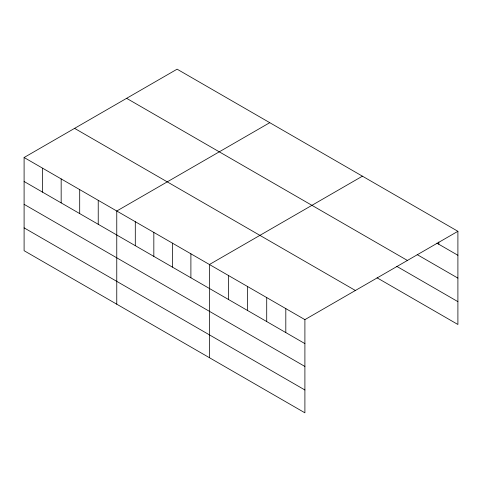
<?xml version="1.0" encoding="UTF-8"?>
<svg xmlns="http://www.w3.org/2000/svg" width="482" height="482" viewBox="0 0 482 482"><rect width="100%" height="100%" fill="white"/><g stroke="black" fill="none" stroke-linecap="round" stroke-linejoin="round"><path stroke-width="0.72" d="M304.901 366.447L304.901 319.632L24.1 157.512L24.1 250.7L304.901 412.821L304.901 366.447L24.1 204.326M377.069 277.819L457.9 324.488L457.9 231.3L177.099 69.179L24.1 157.512M269.763 122.681L116.765 211.014L116.765 304.202M362.428 176.177L209.429 264.51L209.429 357.698M304.901 319.632L457.9 231.3M436.897 243.151L457.9 255.279M417.165 254.598L457.9 278.114M126.609 98.328L407.411 260.449M396.794 266.371L457.9 301.648M74.59 128.363L355.391 290.483M24.1 181.491L304.901 343.606M24.1 227.859L304.901 389.98M438.807 242.006L438.807 244.254M285.808 308.607L285.808 332.586M266.715 297.581L266.715 321.56M247.621 286.561L247.621 310.535M228.522 275.535L228.522 299.515M190.896 253.809L190.896 277.789M172.363 243.109L172.363 267.088M153.83 232.408L153.83 256.388M135.297 221.714L135.297 245.687M98.232 200.313L98.232 224.287M79.699 189.613L79.699 213.586M61.166 178.912L61.166 202.886M42.633 168.212L42.633 192.185"/></g></svg>
